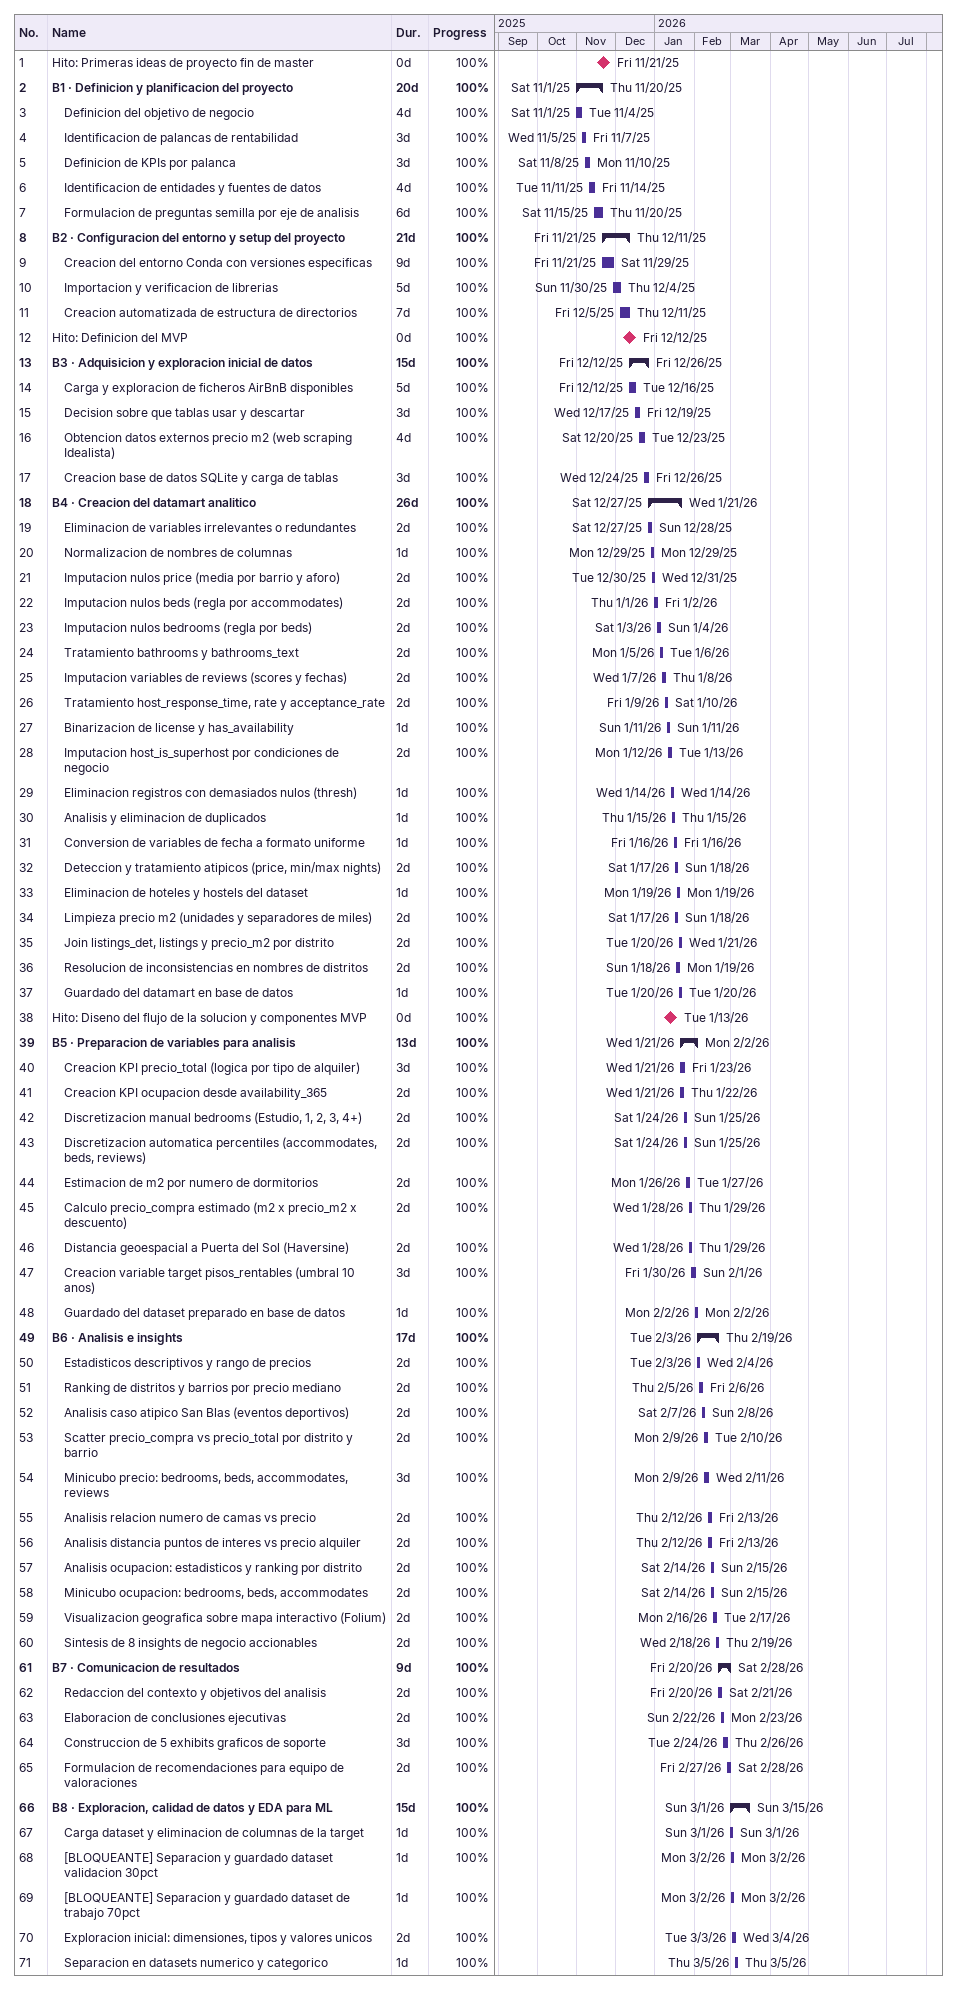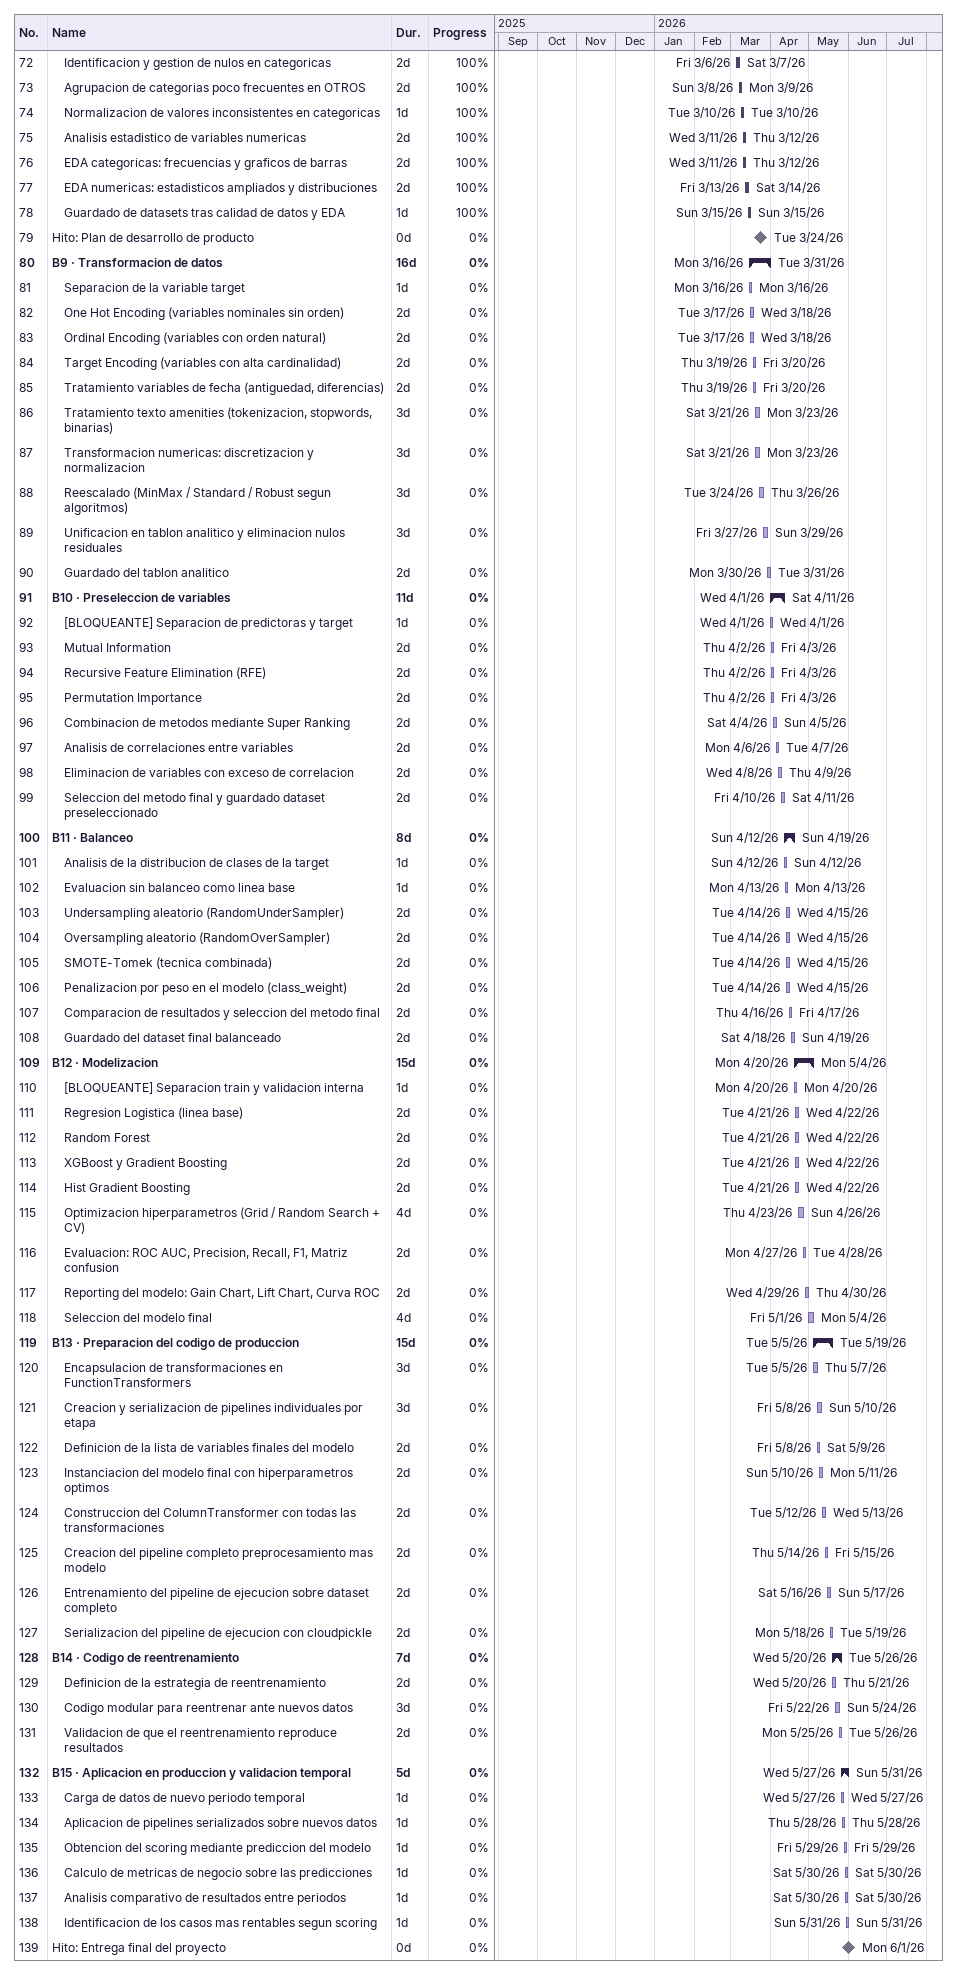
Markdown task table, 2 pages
| ID | Level | Task | Duration | Start | Finish | % complete |
|---|---|---|---|---|---|---|
| 1 | 1 | Hito: Primeras ideas de proyecto fin de master | 0d | 2025-11-21 | 2025-11-21 | 100 |
| 2 | 1 | **B1 · Definicion y planificacion del proyecto** | 20d | 2025-11-01 | 2025-11-20 | 100 |
| 3 | 2 | Definicion del objetivo de negocio | 4d | 2025-11-01 | 2025-11-04 | 100 |
| 4 | 2 | Identificacion de palancas de rentabilidad | 3d | 2025-11-05 | 2025-11-07 | 100 |
| 5 | 2 | Definicion de KPIs por palanca | 3d | 2025-11-08 | 2025-11-10 | 100 |
| 6 | 2 | Identificacion de entidades y fuentes de datos | 4d | 2025-11-11 | 2025-11-14 | 100 |
| 7 | 2 | Formulacion de preguntas semilla por eje de analisis | 6d | 2025-11-15 | 2025-11-20 | 100 |
| 8 | 1 | **B2 · Configuracion del entorno y setup del proyecto** | 21d | 2025-11-21 | 2025-12-11 | 100 |
| 9 | 2 | Creacion del entorno Conda con versiones especificas | 9d | 2025-11-21 | 2025-11-29 | 100 |
| 10 | 2 | Importacion y verificacion de librerias | 5d | 2025-11-30 | 2025-12-04 | 100 |
| 11 | 2 | Creacion automatizada de estructura de directorios | 7d | 2025-12-05 | 2025-12-11 | 100 |
| 12 | 1 | Hito: Definicion del MVP | 0d | 2025-12-12 | 2025-12-12 | 100 |
| 13 | 1 | **B3 · Adquisicion y exploracion inicial de datos** | 15d | 2025-12-12 | 2025-12-26 | 100 |
| 14 | 2 | Carga y exploracion de ficheros AirBnB disponibles | 5d | 2025-12-12 | 2025-12-16 | 100 |
| 15 | 2 | Decision sobre que tablas usar y descartar | 3d | 2025-12-17 | 2025-12-19 | 100 |
| 16 | 2 | Obtencion datos externos precio m2 (web scraping Idealista) | 4d | 2025-12-20 | 2025-12-23 | 100 |
| 17 | 2 | Creacion base de datos SQLite y carga de tablas | 3d | 2025-12-24 | 2025-12-26 | 100 |
| 18 | 1 | **B4 · Creacion del datamart analitico** | 26d | 2025-12-27 | 2026-01-21 | 100 |
| 19 | 2 | Eliminacion de variables irrelevantes o redundantes | 2d | 2025-12-27 | 2025-12-28 | 100 |
| 20 | 2 | Normalizacion de nombres de columnas | 1d | 2025-12-29 | 2025-12-29 | 100 |
| 21 | 2 | Imputacion nulos price (media por barrio y aforo) | 2d | 2025-12-30 | 2025-12-31 | 100 |
| 22 | 2 | Imputacion nulos beds (regla por accommodates) | 2d | 2026-01-01 | 2026-01-02 | 100 |
| 23 | 2 | Imputacion nulos bedrooms (regla por beds) | 2d | 2026-01-03 | 2026-01-04 | 100 |
| 24 | 2 | Tratamiento bathrooms y bathrooms_text | 2d | 2026-01-05 | 2026-01-06 | 100 |
| 25 | 2 | Imputacion variables de reviews (scores y fechas) | 2d | 2026-01-07 | 2026-01-08 | 100 |
| 26 | 2 | Tratamiento host_response_time, rate y acceptance_rate | 2d | 2026-01-09 | 2026-01-10 | 100 |
| 27 | 2 | Binarizacion de license y has_availability | 1d | 2026-01-11 | 2026-01-11 | 100 |
| 28 | 2 | Imputacion host_is_superhost por condiciones de negocio | 2d | 2026-01-12 | 2026-01-13 | 100 |
| 29 | 2 | Eliminacion registros con demasiados nulos (thresh) | 1d | 2026-01-14 | 2026-01-14 | 100 |
| 30 | 2 | Analisis y eliminacion de duplicados | 1d | 2026-01-15 | 2026-01-15 | 100 |
| 31 | 2 | Conversion de variables de fecha a formato uniforme | 1d | 2026-01-16 | 2026-01-16 | 100 |
| 32 | 2 | Deteccion y tratamiento atipicos (price, min/max nights) | 2d | 2026-01-17 | 2026-01-18 | 100 |
| 33 | 2 | Eliminacion de hoteles y hostels del dataset | 1d | 2026-01-19 | 2026-01-19 | 100 |
| 34 | 2 | Limpieza precio m2 (unidades y separadores de miles) | 2d | 2026-01-17 | 2026-01-18 | 100 |
| 35 | 2 | Join listings_det, listings y precio_m2 por distrito | 2d | 2026-01-20 | 2026-01-21 | 100 |
| 36 | 2 | Resolucion de inconsistencias en nombres de distritos | 2d | 2026-01-18 | 2026-01-19 | 100 |
| 37 | 2 | Guardado del datamart en base de datos | 1d | 2026-01-20 | 2026-01-20 | 100 |
| 38 | 1 | Hito: Diseno del flujo de la solucion y componentes MVP | 0d | 2026-01-13 | 2026-01-13 | 100 |
| 39 | 1 | **B5 · Preparacion de variables para analisis** | 13d | 2026-01-21 | 2026-02-02 | 100 |
| 40 | 2 | Creacion KPI precio_total (logica por tipo de alquiler) | 3d | 2026-01-21 | 2026-01-23 | 100 |
| 41 | 2 | Creacion KPI ocupacion desde availability_365 | 2d | 2026-01-21 | 2026-01-22 | 100 |
| 42 | 2 | Discretizacion manual bedrooms (Estudio, 1, 2, 3, 4+) | 2d | 2026-01-24 | 2026-01-25 | 100 |
| 43 | 2 | Discretizacion automatica percentiles (accommodates, beds, reviews) | 2d | 2026-01-24 | 2026-01-25 | 100 |
| 44 | 2 | Estimacion de m2 por numero de dormitorios | 2d | 2026-01-26 | 2026-01-27 | 100 |
| 45 | 2 | Calculo precio_compra estimado (m2 x precio_m2 x descuento) | 2d | 2026-01-28 | 2026-01-29 | 100 |
| 46 | 2 | Distancia geoespacial a Puerta del Sol (Haversine) | 2d | 2026-01-28 | 2026-01-29 | 100 |
| 47 | 2 | Creacion variable target pisos_rentables (umbral 10 anos) | 3d | 2026-01-30 | 2026-02-01 | 100 |
| 48 | 2 | Guardado del dataset preparado en base de datos | 1d | 2026-02-02 | 2026-02-02 | 100 |
| 49 | 1 | **B6 · Analisis e insights** | 17d | 2026-02-03 | 2026-02-19 | 100 |
| 50 | 2 | Estadisticos descriptivos y rango de precios | 2d | 2026-02-03 | 2026-02-04 | 100 |
| 51 | 2 | Ranking de distritos y barrios por precio mediano | 2d | 2026-02-05 | 2026-02-06 | 100 |
| 52 | 2 | Analisis caso atipico San Blas (eventos deportivos) | 2d | 2026-02-07 | 2026-02-08 | 100 |
| 53 | 2 | Scatter precio_compra vs precio_total por distrito y barrio | 2d | 2026-02-09 | 2026-02-10 | 100 |
| 54 | 2 | Minicubo precio: bedrooms, beds, accommodates, reviews | 3d | 2026-02-09 | 2026-02-11 | 100 |
| 55 | 2 | Analisis relacion numero de camas vs precio | 2d | 2026-02-12 | 2026-02-13 | 100 |
| 56 | 2 | Analisis distancia puntos de interes vs precio alquiler | 2d | 2026-02-12 | 2026-02-13 | 100 |
| 57 | 2 | Analisis ocupacion: estadisticos y ranking por distrito | 2d | 2026-02-14 | 2026-02-15 | 100 |
| 58 | 2 | Minicubo ocupacion: bedrooms, beds, accommodates | 2d | 2026-02-14 | 2026-02-15 | 100 |
| 59 | 2 | Visualizacion geografica sobre mapa interactivo (Folium) | 2d | 2026-02-16 | 2026-02-17 | 100 |
| 60 | 2 | Sintesis de 8 insights de negocio accionables | 2d | 2026-02-18 | 2026-02-19 | 100 |
| 61 | 1 | **B7 · Comunicacion de resultados** | 9d | 2026-02-20 | 2026-02-28 | 100 |
| 62 | 2 | Redaccion del contexto y objetivos del analisis | 2d | 2026-02-20 | 2026-02-21 | 100 |
| 63 | 2 | Elaboracion de conclusiones ejecutivas | 2d | 2026-02-22 | 2026-02-23 | 100 |
| 64 | 2 | Construccion de 5 exhibits graficos de soporte | 3d | 2026-02-24 | 2026-02-26 | 100 |
| 65 | 2 | Formulacion de recomendaciones para equipo de valoraciones | 2d | 2026-02-27 | 2026-02-28 | 100 |
| 66 | 1 | **B8 · Exploracion, calidad de datos y EDA para ML** | 15d | 2026-03-01 | 2026-03-15 | 100 |
| 67 | 2 | Carga dataset y eliminacion de columnas de la target | 1d | 2026-03-01 | 2026-03-01 | 100 |
| 68 | 2 | [BLOQUEANTE] Separacion y guardado dataset validacion 30pct | 1d | 2026-03-02 | 2026-03-02 | 100 |
| 69 | 2 | [BLOQUEANTE] Separacion y guardado dataset de trabajo 70pct | 1d | 2026-03-02 | 2026-03-02 | 100 |
| 70 | 2 | Exploracion inicial: dimensiones, tipos y valores unicos | 2d | 2026-03-03 | 2026-03-04 | 100 |
| 71 | 2 | Separacion en datasets numerico y categorico | 1d | 2026-03-05 | 2026-03-05 | 100 |
| 72 | 2 | Identificacion y gestion de nulos en categoricas | 2d | 2026-03-06 | 2026-03-07 | 100 |
| 73 | 2 | Agrupacion de categorias poco frecuentes en OTROS | 2d | 2026-03-08 | 2026-03-09 | 100 |
| 74 | 2 | Normalizacion de valores inconsistentes en categoricas | 1d | 2026-03-10 | 2026-03-10 | 100 |
| 75 | 2 | Analisis estadistico de variables numericas | 2d | 2026-03-11 | 2026-03-12 | 100 |
| 76 | 2 | EDA categoricas: frecuencias y graficos de barras | 2d | 2026-03-11 | 2026-03-12 | 100 |
| 77 | 2 | EDA numericas: estadisticos ampliados y distribuciones | 2d | 2026-03-13 | 2026-03-14 | 100 |
| 78 | 2 | Guardado de datasets tras calidad de datos y EDA | 1d | 2026-03-15 | 2026-03-15 | 100 |
| 79 | 1 | Hito: Plan de desarrollo de producto | 0d | 2026-03-24 | 2026-03-24 | 0 |
| 80 | 1 | **B9 · Transformacion de datos** | 16d | 2026-03-16 | 2026-03-31 | 0 |
| 81 | 2 | Separacion de la variable target | 1d | 2026-03-16 | 2026-03-16 | 0 |
| 82 | 2 | One Hot Encoding (variables nominales sin orden) | 2d | 2026-03-17 | 2026-03-18 | 0 |
| 83 | 2 | Ordinal Encoding (variables con orden natural) | 2d | 2026-03-17 | 2026-03-18 | 0 |
| 84 | 2 | Target Encoding (variables con alta cardinalidad) | 2d | 2026-03-19 | 2026-03-20 | 0 |
| 85 | 2 | Tratamiento variables de fecha (antiguedad, diferencias) | 2d | 2026-03-19 | 2026-03-20 | 0 |
| 86 | 2 | Tratamiento texto amenities (tokenizacion, stopwords, binarias) | 3d | 2026-03-21 | 2026-03-23 | 0 |
| 87 | 2 | Transformacion numericas: discretizacion y normalizacion | 3d | 2026-03-21 | 2026-03-23 | 0 |
| 88 | 2 | Reescalado (MinMax / Standard / Robust segun algoritmos) | 3d | 2026-03-24 | 2026-03-26 | 0 |
| 89 | 2 | Unificacion en tablon analitico y eliminacion nulos residuales | 3d | 2026-03-27 | 2026-03-29 | 0 |
| 90 | 2 | Guardado del tablon analitico | 2d | 2026-03-30 | 2026-03-31 | 0 |
| 91 | 1 | **B10 · Preseleccion de variables** | 11d | 2026-04-01 | 2026-04-11 | 0 |
| 92 | 2 | [BLOQUEANTE] Separacion de predictoras y target | 1d | 2026-04-01 | 2026-04-01 | 0 |
| 93 | 2 | Mutual Information | 2d | 2026-04-02 | 2026-04-03 | 0 |
| 94 | 2 | Recursive Feature Elimination (RFE) | 2d | 2026-04-02 | 2026-04-03 | 0 |
| 95 | 2 | Permutation Importance | 2d | 2026-04-02 | 2026-04-03 | 0 |
| 96 | 2 | Combinacion de metodos mediante Super Ranking | 2d | 2026-04-04 | 2026-04-05 | 0 |
| 97 | 2 | Analisis de correlaciones entre variables | 2d | 2026-04-06 | 2026-04-07 | 0 |
| 98 | 2 | Eliminacion de variables con exceso de correlacion | 2d | 2026-04-08 | 2026-04-09 | 0 |
| 99 | 2 | Seleccion del metodo final y guardado dataset preseleccionado | 2d | 2026-04-10 | 2026-04-11 | 0 |
| 100 | 1 | **B11 · Balanceo** | 8d | 2026-04-12 | 2026-04-19 | 0 |
| 101 | 2 | Analisis de la distribucion de clases de la target | 1d | 2026-04-12 | 2026-04-12 | 0 |
| 102 | 2 | Evaluacion sin balanceo como linea base | 1d | 2026-04-13 | 2026-04-13 | 0 |
| 103 | 2 | Undersampling aleatorio (RandomUnderSampler) | 2d | 2026-04-14 | 2026-04-15 | 0 |
| 104 | 2 | Oversampling aleatorio (RandomOverSampler) | 2d | 2026-04-14 | 2026-04-15 | 0 |
| 105 | 2 | SMOTE-Tomek (tecnica combinada) | 2d | 2026-04-14 | 2026-04-15 | 0 |
| 106 | 2 | Penalizacion por peso en el modelo (class_weight) | 2d | 2026-04-14 | 2026-04-15 | 0 |
| 107 | 2 | Comparacion de resultados y seleccion del metodo final | 2d | 2026-04-16 | 2026-04-17 | 0 |
| 108 | 2 | Guardado del dataset final balanceado | 2d | 2026-04-18 | 2026-04-19 | 0 |
| 109 | 1 | **B12 · Modelizacion** | 15d | 2026-04-20 | 2026-05-04 | 0 |
| 110 | 2 | [BLOQUEANTE] Separacion train y validacion interna | 1d | 2026-04-20 | 2026-04-20 | 0 |
| 111 | 2 | Regresion Logistica (linea base) | 2d | 2026-04-21 | 2026-04-22 | 0 |
| 112 | 2 | Random Forest | 2d | 2026-04-21 | 2026-04-22 | 0 |
| 113 | 2 | XGBoost y Gradient Boosting | 2d | 2026-04-21 | 2026-04-22 | 0 |
| 114 | 2 | Hist Gradient Boosting | 2d | 2026-04-21 | 2026-04-22 | 0 |
| 115 | 2 | Optimizacion hiperparametros (Grid / Random Search + CV) | 4d | 2026-04-23 | 2026-04-26 | 0 |
| 116 | 2 | Evaluacion: ROC AUC, Precision, Recall, F1, Matriz confusion | 2d | 2026-04-27 | 2026-04-28 | 0 |
| 117 | 2 | Reporting del modelo: Gain Chart, Lift Chart, Curva ROC | 2d | 2026-04-29 | 2026-04-30 | 0 |
| 118 | 2 | Seleccion del modelo final | 4d | 2026-05-01 | 2026-05-04 | 0 |
| 119 | 1 | **B13 · Preparacion del codigo de produccion** | 15d | 2026-05-05 | 2026-05-19 | 0 |
| 120 | 2 | Encapsulacion de transformaciones en FunctionTransformers | 3d | 2026-05-05 | 2026-05-07 | 0 |
| 121 | 2 | Creacion y serializacion de pipelines individuales por etapa | 3d | 2026-05-08 | 2026-05-10 | 0 |
| 122 | 2 | Definicion de la lista de variables finales del modelo | 2d | 2026-05-08 | 2026-05-09 | 0 |
| 123 | 2 | Instanciacion del modelo final con hiperparametros optimos | 2d | 2026-05-10 | 2026-05-11 | 0 |
| 124 | 2 | Construccion del ColumnTransformer con todas las transformaciones | 2d | 2026-05-12 | 2026-05-13 | 0 |
| 125 | 2 | Creacion del pipeline completo preprocesamiento mas modelo | 2d | 2026-05-14 | 2026-05-15 | 0 |
| 126 | 2 | Entrenamiento del pipeline de ejecucion sobre dataset completo | 2d | 2026-05-16 | 2026-05-17 | 0 |
| 127 | 2 | Serializacion del pipeline de ejecucion con cloudpickle | 2d | 2026-05-18 | 2026-05-19 | 0 |
| 128 | 1 | **B14 · Codigo de reentrenamiento** | 7d | 2026-05-20 | 2026-05-26 | 0 |
| 129 | 2 | Definicion de la estrategia de reentrenamiento | 2d | 2026-05-20 | 2026-05-21 | 0 |
| 130 | 2 | Codigo modular para reentrenar ante nuevos datos | 3d | 2026-05-22 | 2026-05-24 | 0 |
| 131 | 2 | Validacion de que el reentrenamiento reproduce resultados | 2d | 2026-05-25 | 2026-05-26 | 0 |
| 132 | 1 | **B15 · Aplicacion en produccion y validacion temporal** | 5d | 2026-05-27 | 2026-05-31 | 0 |
| 133 | 2 | Carga de datos de nuevo periodo temporal | 1d | 2026-05-27 | 2026-05-27 | 0 |
| 134 | 2 | Aplicacion de pipelines serializados sobre nuevos datos | 1d | 2026-05-28 | 2026-05-28 | 0 |
| 135 | 2 | Obtencion del scoring mediante prediccion del modelo | 1d | 2026-05-29 | 2026-05-29 | 0 |
| 136 | 2 | Calculo de metricas de negocio sobre las predicciones | 1d | 2026-05-30 | 2026-05-30 | 0 |
| 137 | 2 | Analisis comparativo de resultados entre periodos | 1d | 2026-05-30 | 2026-05-30 | 0 |
| 138 | 2 | Identificacion de los casos mas rentables segun scoring | 1d | 2026-05-31 | 2026-05-31 | 0 |
| 139 | 1 | Hito: Entrega final del proyecto | 0d | 2026-06-01 | 2026-06-01 | 0 |
